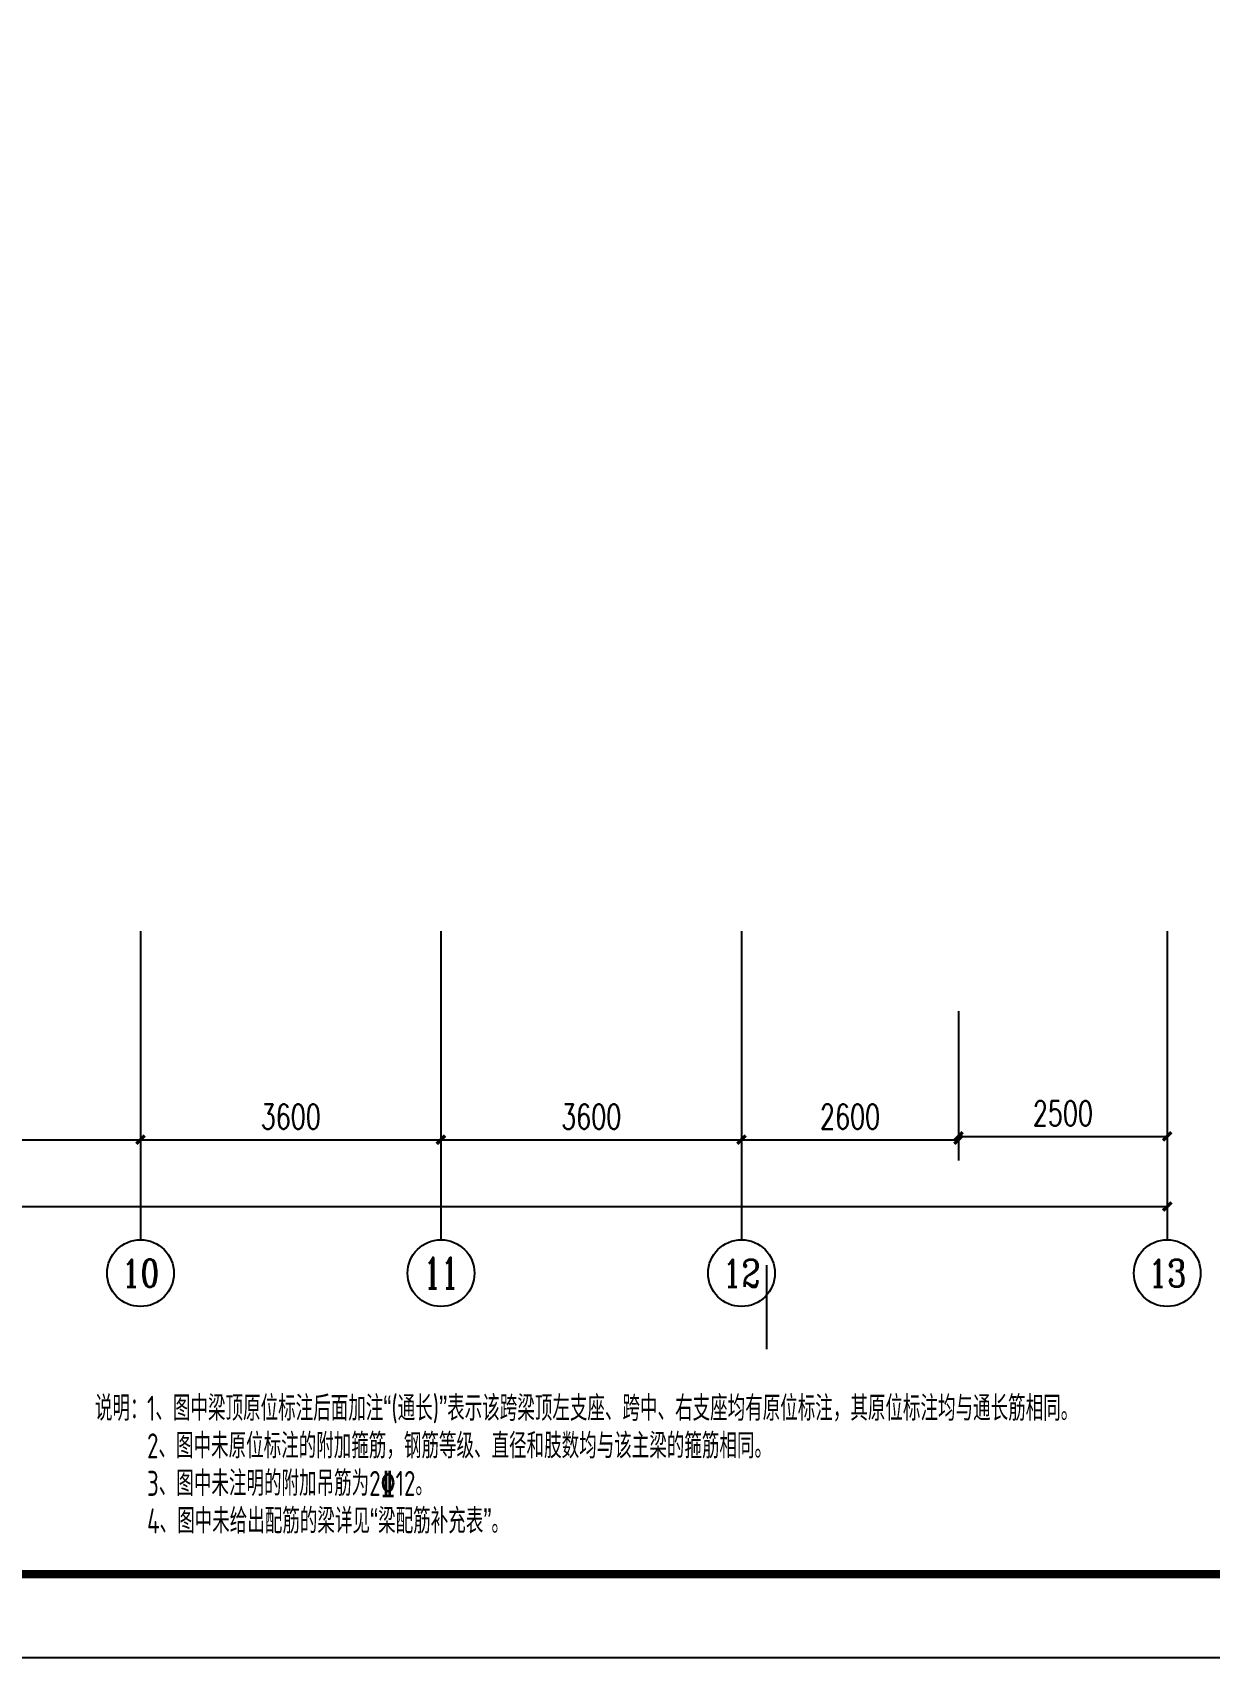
# Model space of a CAD drawing. Extents: x 1051052 to 1482120, y -981644 to -673261.
# Drawn here: x 1324556 to 1338655, y -981644 to -962175 of the extents above; entities that cross this region are included whole.
import ezdxf
from ezdxf.enums import TextEntityAlignment as Align

# ---------------------------------------------------------------- set-up
doc = ezdxf.new("R2010")
doc.units = 0
doc.header["$LTSCALE"] = 1000
doc.header["$MEASUREMENT"] = 0
for name, color, linetype in [('AXIS', 3, 'Continuous'), ('AXIS_TEXT', 7, 'Continuous'), ('TK', 142, 'Continuous'), ('填充', 8, 'Continuous')]:
    doc.layers.add(name, color=color, linetype=linetype)
doc.layers.add('BORDER', color=4, linetype='Continuous', lineweight=25)
doc.layers.add('TITLE', color=7, linetype='Continuous', lineweight=25)
doc.styles.add('_TCH_AXIS', font='COMPLEX', dxfattribs={"bigfont": 'GBCBIG'})
doc.styles.add('_TCH_DIM_T3', font='SIMPLEX', dxfattribs={"width": 0.705882, "bigfont": 'GBCBIG'})
doc.styles.add('COMPLEX', font='COMPLEX')
doc.styles.add('FromPkpm', font='Pkpmeng', dxfattribs={"width": 0.7, "bigfont": 'hztxt'})
doc.dimstyles.new('_TCH_ARCH&&100', dxfattribs={"dimtxt": 297.5, "dimasz": 100, "dimexe": 250, "dimexo": 300, "dimgap": 126.25, "dimtad": 1, "dimdec": 0, "dimzin": 0, "dimdsep": 46, "dimtxsty": '_TCH_DIM_T3', "dimblk": 'ARCHTICK', "dimcen": 0.09, "dimclrt": 7, "dimazin": 2, "dimtfac": 1, "dimtdec": 0, "dimtix": 1, "dimtmove": 2, "dimatfit": 3, "dimfxl": 0, "dimtolj": 1, "dimtzin": 0, "dimarcsym": 0})

# ---------------------------------------------------------------- blocks, each defined once
blk = doc.blocks.new('_ArchTick')
at = {"color": 0, "linetype": 'ByBlock', "const_width": 0.4}
blk.add_lwpolyline([(-0.5, -0.5), (0.5, 0.5)], dxfattribs=at)
blk = doc.blocks.new('*D323')
at = {"layer": 'AXIS', "color": 0, "lineweight": -2, "transparency": 16777216}
for p, q in [((1322249, -973940), (1322249, -975690)), ((1325849, -973940), (1325849, -975690)), ((1322249, -975440), (1325849, -975440))]:
    blk.add_line(p, q, dxfattribs=at)
at = {"layer": 'Defpoints', "color": 0, "transparency": 16777216}
for p in [(1322249, -972940), (1325849, -972940), (1325849, -975440)]:
    blk.add_point(p, dxfattribs=at)
at = {"layer": 'AXIS', "color": 0, "lineweight": -2, "transparency": 16777216, "xscale": 100, "yscale": 100, "zscale": 100, "rotation": 180}
blk.add_blockref('_ArchTick', (1322249, -975440), dxfattribs=at)
at = {"layer": 'AXIS', "color": 0, "lineweight": -2, "transparency": 16777216, "xscale": 100, "yscale": 100, "zscale": 100}
blk.add_blockref('_ArchTick', (1325849, -975440), dxfattribs=at)
at = {"layer": 'AXIS', "color": 7, "transparency": 16777216, "insert": (1324049, -975165), "char_height": 297.5, "attachment_point": 5, "style": '_TCH_DIM_T3'}
blk.add_mtext('\\A1;3600', dxfattribs=at)
blk = doc.blocks.new('*D324')
at = {"layer": 'AXIS', "color": 0, "lineweight": -2, "transparency": 16777216}
for p, q in [((1325849, -973940), (1325849, -975690)), ((1329449, -973940), (1329449, -975690)), ((1325849, -975440), (1329449, -975440))]:
    blk.add_line(p, q, dxfattribs=at)
at = {"layer": 'Defpoints', "color": 0, "transparency": 16777216}
for p in [(1325849, -972940), (1329449, -972940), (1329449, -975440)]:
    blk.add_point(p, dxfattribs=at)
at = {"layer": 'AXIS', "color": 0, "lineweight": -2, "transparency": 16777216, "xscale": 100, "yscale": 100, "zscale": 100, "rotation": 180}
blk.add_blockref('_ArchTick', (1325849, -975440), dxfattribs=at)
at = {"layer": 'AXIS', "color": 0, "lineweight": -2, "transparency": 16777216, "xscale": 100, "yscale": 100, "zscale": 100}
blk.add_blockref('_ArchTick', (1329449, -975440), dxfattribs=at)
at = {"layer": 'AXIS', "color": 7, "transparency": 16777216, "insert": (1327649, -975165), "char_height": 297.5, "attachment_point": 5, "style": '_TCH_DIM_T3'}
blk.add_mtext('\\A1;3600', dxfattribs=at)
blk = doc.blocks.new('*D325')
at = {"layer": 'AXIS', "color": 0, "lineweight": -2, "transparency": 16777216}
for p, q in [((1329449, -973940), (1329449, -975690)), ((1333049, -973940), (1333049, -975690)), ((1329449, -975440), (1333049, -975440))]:
    blk.add_line(p, q, dxfattribs=at)
at = {"layer": 'Defpoints', "color": 0, "transparency": 16777216}
for p in [(1329449, -972940), (1333049, -972940), (1333049, -975440)]:
    blk.add_point(p, dxfattribs=at)
at = {"layer": 'AXIS', "color": 0, "lineweight": -2, "transparency": 16777216, "xscale": 100, "yscale": 100, "zscale": 100, "rotation": 180}
blk.add_blockref('_ArchTick', (1329449, -975440), dxfattribs=at)
at = {"layer": 'AXIS', "color": 0, "lineweight": -2, "transparency": 16777216, "xscale": 100, "yscale": 100, "zscale": 100}
blk.add_blockref('_ArchTick', (1333049, -975440), dxfattribs=at)
at = {"layer": 'AXIS', "color": 7, "transparency": 16777216, "insert": (1331249, -975165), "char_height": 297.5, "attachment_point": 5, "style": '_TCH_DIM_T3'}
blk.add_mtext('\\A1;3600', dxfattribs=at)
blk = doc.blocks.new('*D326')
at = {"layer": 'AXIS', "color": 0, "lineweight": -2, "transparency": 16777216}
for p, q in [((1299249, -974740), (1299249, -976490)), ((1338149, -974740), (1338149, -976490)), ((1299249, -976240), (1338149, -976240))]:
    blk.add_line(p, q, dxfattribs=at)
at = {"layer": 'Defpoints', "color": 0, "transparency": 16777216}
for p in [(1299249, -972940), (1338149, -972940), (1338149, -976240)]:
    blk.add_point(p, dxfattribs=at)
at = {"layer": 'AXIS', "color": 0, "lineweight": -2, "transparency": 16777216, "xscale": 100, "yscale": 100, "zscale": 100, "rotation": 180}
blk.add_blockref('_ArchTick', (1299249, -976240), dxfattribs=at)
at = {"layer": 'AXIS', "color": 0, "lineweight": -2, "transparency": 16777216, "xscale": 100, "yscale": 100, "zscale": 100}
blk.add_blockref('_ArchTick', (1338149, -976240), dxfattribs=at)
at = {"layer": 'AXIS', "color": 7, "transparency": 16777216, "insert": (1318699, -975965), "char_height": 297.5, "attachment_point": 5, "style": '_TCH_DIM_T3'}
blk.add_mtext('\\A1;38900', dxfattribs=at)
blk = doc.blocks.new('_AXISO')
blk.add_circle((0, 0), 0.5)
at = {"layer": 'AXIS_TEXT', "style": 'COMPLEX', "width": 1.041667}
blk.add_attdef('A', text='', height=0.56, dxfattribs=at).set_placement((-0.25, -0.28), (0.25, -0.28), align=Align.FIT)
blk = doc.blocks.new('*D331')
at = {"layer": 'AXIS', "color": 0, "lineweight": -2, "transparency": 16777216}
for p, q in [((1333049, -973940), (1333049, -975690)), ((1335649, -973940), (1335649, -975690)), ((1333049, -975440), (1335649, -975440))]:
    blk.add_line(p, q, dxfattribs=at)
at = {"layer": 'Defpoints', "color": 0, "transparency": 16777216}
for p in [(1333049, -972940), (1335649, -973004), (1335649, -975440)]:
    blk.add_point(p, dxfattribs=at)
at = {"layer": 'AXIS', "color": 0, "lineweight": -2, "transparency": 16777216, "xscale": 100, "yscale": 100, "zscale": 100, "rotation": 180}
blk.add_blockref('_ArchTick', (1333049, -975440), dxfattribs=at)
at = {"layer": 'AXIS', "color": 0, "lineweight": -2, "transparency": 16777216, "xscale": 100, "yscale": 100, "zscale": 100}
blk.add_blockref('_ArchTick', (1335649, -975440), dxfattribs=at)
at = {"layer": 'AXIS', "color": 7, "transparency": 16777216, "insert": (1334349, -975165), "char_height": 297.5, "attachment_point": 5, "style": '_TCH_DIM_T3'}
blk.add_mtext('\\A1;2600', dxfattribs=at)
blk = doc.blocks.new('*D336')
at = {"layer": 'AXIS', "color": 0, "lineweight": -2, "transparency": 16777216}
for p, q in [((1335649, -973900), (1335649, -975650)), ((1338149, -973900), (1338149, -975650)), ((1335649, -975400), (1338149, -975400))]:
    blk.add_line(p, q, dxfattribs=at)
at = {"layer": 'Defpoints', "color": 0, "transparency": 16777216}
for p in [(1335649, -973004), (1338149, -973431), (1338149, -975400)]:
    blk.add_point(p, dxfattribs=at)
at = {"layer": 'AXIS', "color": 0, "lineweight": -2, "transparency": 16777216, "xscale": 100, "yscale": 100, "zscale": 100, "rotation": 180}
blk.add_blockref('_ArchTick', (1335649, -975400), dxfattribs=at)
at = {"layer": 'AXIS', "color": 0, "lineweight": -2, "transparency": 16777216, "xscale": 100, "yscale": 100, "zscale": 100}
blk.add_blockref('_ArchTick', (1338149, -975400), dxfattribs=at)
at = {"layer": 'AXIS', "color": 7, "transparency": 16777216, "insert": (1336899, -975125), "char_height": 297.5, "attachment_point": 5, "style": '_TCH_DIM_T3'}
blk.add_mtext('\\A1;2500', dxfattribs=at)
blk = doc.blocks.new('A2K')
at = {"layer": 'TK'}
blk.add_lwpolyline([(0, 0), (59400, 0), (59400, 42000), (0, 42000)], close=True, dxfattribs=at)
at = {"layer": 'TK', "const_width": 100}
blk.add_lwpolyline([(2500, 1000), (58400, 1000), (58400, 41000), (2500, 41000)], close=True, dxfattribs=at)

msp = doc.modelspace()

# ---------------------------------------------------------------- linework, layer by layer
at = {"layer": 'AXIS'}
for p, q in [((1325848.964, -972940.042), (1325848.964, -976638.703)), ((1329448.964, -972940.042), (1329448.964, -976638.703)), ((1333048.964, -972940.042), (1333048.964, -976638.703)), ((1338148.964, -972940.042), (1338148.964, -976638.703))]:
    msp.add_line(p, q, dxfattribs=at)
at = {"layer": 'BORDER'}
msp.add_line((1333348.638, -976943.298), (1333348.638, -977948.298), dxfattribs=at)

# ---------------------------------------------------------------- block references
at = {"layer": 'AXIS'}
ref = msp.add_blockref('_AXISO', (1325848.964, -977038.703), dxfattribs=dict(at, xscale=800, yscale=800, zscale=800))
ref.add_attrib('A', '10', dxfattribs={"layer": 'AXIS_TEXT', "height": 328.4455, "style": '_TCH_AXIS'}).set_placement((1325622.181, -977202.925), (1326075.748, -977202.925), align=Align.FIT)
ref = msp.add_blockref('_AXISO', (1329448.964, -977038.703), dxfattribs=dict(at, xscale=800, yscale=800, zscale=800))
ref.add_attrib('A', '11', dxfattribs={"layer": 'AXIS_TEXT', "height": 368.7626, "style": '_TCH_AXIS'}).set_placement((1329238.243, -977223.084), (1329659.686, -977223.084), align=Align.FIT)
ref = msp.add_blockref('_AXISO', (1333048.964, -977038.703), dxfattribs=dict(at, xscale=800, yscale=800, zscale=800))
ref.add_attrib('A', '12', dxfattribs={"layer": 'AXIS_TEXT', "height": 328.4455, "style": '_TCH_AXIS'}).set_placement((1332822.181, -977202.925), (1333275.748, -977202.925), align=Align.FIT)
ref = msp.add_blockref('_AXISO', (1338148.964, -977038.703), dxfattribs=dict(at, xscale=800, yscale=800, zscale=800))
ref.add_attrib('A', '13', dxfattribs={"layer": 'AXIS_TEXT', "height": 328.4455, "style": '_TCH_AXIS'}).set_placement((1337922.181, -977202.925), (1338375.748, -977202.925), align=Align.FIT)
at = {"layer": '填充'}
msp.add_blockref('A2K', (1292358.453, -981643.929), dxfattribs=at)

# ---------------------------------------------------------------- texts
at = {"layer": 'TITLE', "style": 'FromPkpm', "width": 0.7}
for s, p in [('说明：', (1325304.209, -978508.057)), ('1、图中梁顶原位标注后面加注“(通长)”表示该跨梁顶左支座、跨中、右支座均有原位标注，其原位标注均与通长筋相同。', (1325927.825, -978508.057)), ('2、图中未原位标注的附加箍筋，钢筋等级、直径和肢数均与该主梁的箍筋相同。', (1325927.825, -978958.057)), ('3、图中未注明的附加吊筋为2%%13212。', (1325927.825, -979408.057)), ('4、图中未给出配筋的梁详见“梁配筋补充表”。', (1325927.825, -979858.057))]:
    msp.add_text(s, height=300, dxfattribs=at).set_placement(p, align=Align.TOP_LEFT)

# ---------------------------------------------------------------- dimensions: what is measured, and where the dimension line sits
at = {"layer": 'AXIS'}
for p1, p2, distance, picture, middle in [((1299248.964, -972940.042), (1338148.964, -972940.042), -3300, '*D326', (1318698.964, -975965.042)), ((1322248.964, -972940.042), (1325848.964, -972940.042), -2500, '*D323', (1324048.964, -975165.042)), ((1325848.964, -972940.042), (1329448.964, -972940.042), -2500, '*D324', (1327648.964, -975165.042)), ((1329448.964, -972940.042), (1333048.964, -972940.042), -2500, '*D325', (1331248.964, -975165.042))]:
    dim = msp.add_aligned_dim(p1=p1, p2=p2, distance=distance, dimstyle='_TCH_ARCH&&100', dxfattribs=at)
    dim.commit()
    dim.dimension.update_dxf_attribs({"geometry": picture, "text_midpoint": middle})
for base, p1, p2, picture, middle in [((1335648.964, -975440.042), (1333048.964, -972940.042), (1335648.964, -973004.308), '*D331', (1334348.964, -975165.042)), ((1338148.964, -975400.004), (1335648.964, -973004.308), (1338148.964, -973431.48), '*D336', (1336898.964, -975125.004))]:
    dim = msp.add_linear_dim(base=base, p1=p1, p2=p2, angle=180, dimstyle='_TCH_ARCH&&100', dxfattribs=at)
    dim.commit()
    dim.dimension.update_dxf_attribs({"geometry": picture, "text_midpoint": middle})

doc.saveas('drawing.dxf')
